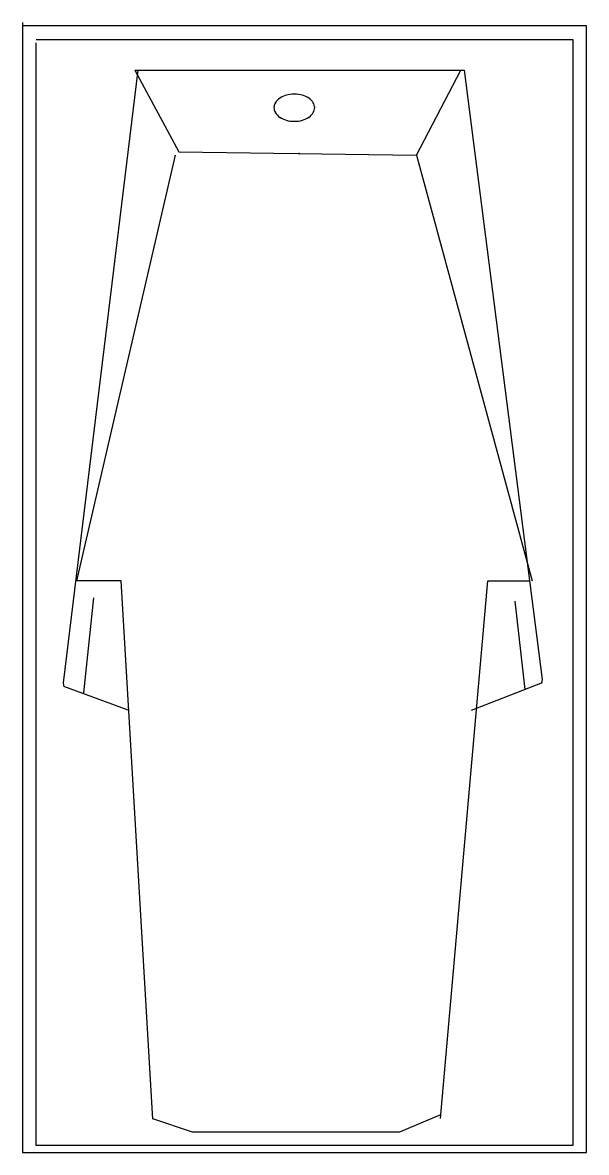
# Model space of a CAD drawing. Header units: metres. Extents: x -0.46 to 0.46, y -1.82 to 0.01.
import ezdxf

# ---------------------------------------------------------------- set-up
doc = ezdxf.new("R2010")
doc.units = ezdxf.units.M

msp = doc.modelspace()

# ---------------------------------------------------------------- linework, layer by layer
for p, q in [((-0.4569, 0.0055), (-0.4569, -1.8235)), ((0.4569, 0), (-0.4569, 0)), ((0.4569, -1.8235), (0.4569, 0)), ((-0.4348, -0.022), (0.4348, -0.022)), ((-0.4348, -1.8125), (-0.4348, -0.0275)), ((0.4348, -0.022), (0.4348, -1.8125)), ((-0.3908, -1.0633), (-0.2697, -0.0716)), ((-0.2752, -0.0716), (-0.2037, -0.2038)), ((-0.2752, -0.0716), (0.2587, -0.0716)), ((0.1816, -0.2093), (0.2532, -0.0716)), ((0.2587, -0.0716), (0.3853, -1.0578)), ((-0.3688, -0.898), (-0.2092, -0.2093)), ((-0.2037, -0.2038), (0.1816, -0.2093)), ((0.1816, -0.2093), (0.3688, -0.898)), ((-0.2972, -0.898), (-0.3688, -0.898)), ((-0.2458, -1.7697), (-0.2972, -0.898)), ((0.2202, -1.7684), (0.2972, -0.898)), ((0.2972, -0.898), (0.3633, -0.898)), ((0.3578, -0.898), (0.3633, -0.898)), ((-0.3578, -1.0798), (-0.3413, -0.9255)), ((0.3578, -1.0743), (0.3413, -0.931)), ((0.3853, -1.0578), (0.3841, -1.063)), ((-0.3895, -1.0696), (-0.3908, -1.0633)), ((-0.3908, -1.0688), (-0.2862, -1.1073)), ((0.3853, -1.0633), (0.2701, -1.1084)), ((-0.1816, -1.7905), (-0.246, -1.769)), ((0.2202, -1.7629), (0.1541, -1.7905)), ((0.2205, -1.7617), (0.2202, -1.7629)), ((0.1541, -1.7905), (-0.1816, -1.7905)), ((-0.4569, -1.8235), (0.4569, -1.8235)), ((0.4348, -1.8125), (-0.4348, -1.8125))]:
    msp.add_line(p, q)
for centre, radius, start, end in [((-0.0345, -0.1322), 0.015, 148.1465, 180), ((-0.0259, -0.1376), 0.0252, 123.6901, 148.1465), ((-0.0202, -0.1461), 0.0354, 105.4371, 123.6901), ((-0.0165, -0.1596), 0.0494, 90, 105.4371), ((-0.0165, -0.1596), 0.0494, 74.5629, 90), ((-0.0128, -0.1461), 0.0354, 56.3099, 74.5629), ((-0.0071, -0.1376), 0.0252, 31.8535, 56.3099), ((0.0015, -0.1322), 0.015, 360, 31.8535), ((-0.0345, -0.1322), 0.015, 180, 211.8535), ((-0.0259, -0.1269), 0.0252, 211.8535, 236.3099), ((-0.0071, -0.1269), 0.0252, 303.6901, 328.1465), ((0.0015, -0.1322), 0.015, 328.1465, 0), ((-0.0202, -0.1183), 0.0354, 236.3099, 254.5629), ((-0.0165, -0.1049), 0.0494, 254.5629, 270), ((-0.0165, -0.1049), 0.0494, 270, 285.4371), ((-0.0128, -0.1183), 0.0354, 285.4371, 303.6901)]:
    msp.add_arc(centre, radius, start, end)
msp.add_point((-0.0086, -0.2066))

doc.saveas('drawing.dxf')
